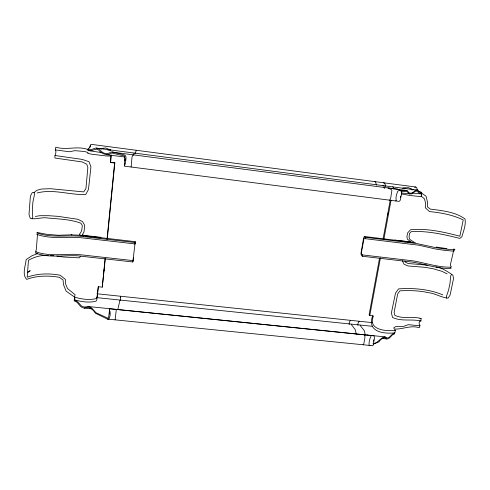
<?xml version="1.0" encoding="UTF-8"?>
<svg xmlns="http://www.w3.org/2000/svg" width="490" height="490" viewBox="0 0 490 490"><rect width="100%" height="100%" fill="white"/><g stroke="black" fill="none" stroke-linecap="round" stroke-linejoin="round"><path stroke-width="0.73" d="M110.973 155.312L110.379 162.588L114.844 162.839L110.379 162.588M101.779 152.629L87.955 150.528L88.267 149.683C77.757 145.457 66.542 150.553 55.793 147.184L55.413 149.903C57.042 152.537 54.323 155.269 54.911 158.031L82.222 161.951L86.773 164.205L87.851 167.543L85.928 188.521L83.741 191.909L50.525 188.717L41.454 189.018L36.683 190.396L34.098 192.552L32.23 192.656L30.38 196.153L29.008 214.534L30.294 218.381C36.101 219.759 42.177 216.837 48.155 218.044C59.076 219.048 70.597 219.318 80.899 223.213L82.314 225.602L81.848 229.559L81.162 231.813L79.423 234.373L80.544 235.243L83.766 235.96M120.258 300.609L120.632 296.254M120.54 297.608L120.558 297.099M111.304 155.036L110.642 162.3M395.197 329.096C403.368 329.176 410.975 324.968 419.238 327.737L419.973 325.789L419.201 323.81L419.183 322.255L419.746 321.091L420.935 321.024L421.094 318.5C412.513 316.05 402.792 319.407 394.775 315.266L394.125 312.387L397.684 293.871L399.926 290.809C409.481 290.405 419.103 290.497 428.468 292.689C435.304 293.345 441.38 297.718 448.111 298.11L450.114 295.005L453.538 278.596L452.895 275.129C447.707 271.73 442.384 267.828 435.849 266.872M109.35 314.047L109.503 311.193M134.995 244.032L135.056 242.973L134.799 243.891L79.104 237.509C65.09 236.695 50.409 239.285 36.94 234.398L37.02 233.871L37.448 235.016L36.334 249.367L35.605 251.639C48.945 256.791 63.633 253.74 77.567 254.426L132.992 260.607L135.252 241.674L79.49 235.206L71.209 234.833M98.429 286.675L96.806 299.733L96.046 301.166C88.972 302.998 81.291 301.767 74.37 299.757L74.701 297.902M48.247 255.437C41.35 254.953 34.398 256.815 28.463 260.312L27.189 277.193C37.742 273.359 49.172 273.212 60.129 275.227L65.378 279.355L65.525 283.808L67.522 288.561L75.05 294.692L74.609 297.142C81.536 299.133 89.217 300.37 96.303 298.569L97.057 297.148L98.196 286.724L102.263 287.152L105.136 258.242M107.028 239.218L114.593 163.127M105.344 258.31L102.263 287.152M107.31 238.569L114.844 162.839M36.144 251.774L35.494 253.036C48.829 258.206 63.51 255.125 77.445 255.798L132.845 261.966L132.992 260.607M134.799 243.891L135.203 241.613M133.574 257.667L132.845 261.966M125.017 160.812L125.213 158.54M124.632 163.427L124.374 164.946L124.785 156.463L124.074 155.949L111.763 152.966C107.034 156.408 101.504 153.817 98.355 149.713C95.048 147.747 92.102 152.139 88.782 150.332A4.416 0.435 6.8 0 1 87.888 149.897M124.436 165.32L124.681 163.599M71.859 234.802L58.341 235.261L46.593 234.293L37.13 232.462L37.05 232.989C50.531 237.846 65.207 235.292 79.227 236.125L134.946 242.519M450.61 267.589L451.106 268.104L450.475 268.496C437.582 268.734 425.363 264.3 412.807 262.162L362.349 256.252L362.588 254.935L361.547 253.992L361.436 252.375L364.113 238.085L364.431 237.858L365.485 238.716L419.024 245.239L435.867 249.061L443.591 250.2L452.393 251.101L454.696 250.739M365.485 238.716L365.724 237.387L364.248 236.609L363.507 238.538L360.952 253.453L361.314 255.302L362.349 256.252M135.35 153.603L136.147 150.442M379.53 258.193L369.111 314.721L369.785 315.529L373.466 315.915C367.377 330.046 386.273 331.442 395.35 330.419L394.879 332.863C383.076 334.137 366.783 331.687 372.645 315.86M383.107 238.802L390.169 200.496M369.785 315.529L380.43 257.869M383.884 239.151L391.069 200.214M373.601 341.193L373.876 339.723M400.52 197.446L400.783 196.037M420.236 193.176L421.749 193.997L421.235 196.655L409.56 195.436L401.224 193.844M117.735 309.717L119.897 300.431M109.546 309.717L108.615 317.496L108.253 318.09L107.531 318.065L96.058 312.755L91.446 307.83L88.825 306.63L84.023 307.046L81.481 306.005L77.677 301.785L75.093 300.321A4.22 1.256 3.9 0 1 74.29 299.341L74.854 298.19M89.737 147.888L90.387 145.585M350.448 320.331L349.45 322.016A2.162 0.6 -84.9 0 0 349.131 323.896L349.248 324.417M359.201 321.25L358.172 322.922A2.156 0.625 -85 0 0 357.847 324.803L357.976 325.323M103.715 271.123L104.211 269.702M32.101 218.914L32.763 217.327L32.34 209.536L32.928 201.892L34.514 194.279L34.098 192.552M387.48 215.086L388.337 213.046M74.872 298.955L74.198 300.315A4.214 1.262 3.9 0 0 75.001 301.301L76.948 302.201L80.501 306.305A12.961 8.036 81.6 0 0 84.403 308.118A15.068 9.335 80.2 0 1 95.293 313.165L107.426 319.082L372.412 345.695L372.908 345.652L373.325 344.501L374.427 338.131L374.041 335.822L373.484 335.766L109.742 308.774L109.392 309.913C110.85 312.675 110.201 316.485 108.878 319.131L107.426 319.082M451.388 274.657L450.622 276.103L450.041 283.122L448.613 289.951L446.347 296.713L446.5 298.226M453.648 250.47L450.414 264.631L450.512 265.635L451.376 266.799L450.745 267.191C437.852 267.405 425.62 262.995 413.064 260.858L362.588 254.935M80.629 256.209L79.196 257.856L63.351 257.011L56.809 256.056M417.615 190.524L416.635 187.511L415.551 186.978L90.846 144.305L89.517 147.802L87.986 148.825A4.416 0.429 6.8 0 0 88.886 149.254L90.962 149.762L95.238 148.145A13.598 8.661 88.9 0 1 99.421 149.156A16.097 10.357 -89.6 0 0 111.095 151.974L397.586 189.189L401.377 190.947L401.641 193.379L400.269 200.202L399.191 201.396L124.233 166.122L125.452 163.599L126.071 157.59L125.612 155.845L124.184 154.822L112.143 151.924M110.948 155.557L110.256 156.016L106.685 155.998L92.39 154.313L87.698 153.395L88.004 152.519L84.672 151.508L74.799 150.663L69.409 151.765L55.413 149.903M389.409 200.141L390.034 199.791L390.757 197.758L391.89 190.506L391.553 189.667L387.921 187.927L407.46 190.653A15.196 6.548 -76.8 0 0 415.146 190.439A12.814 5.457 -75.9 0 1 417.884 190.359L420.059 192.693L421.418 192.643A4.147 0.38 9.4 0 0 421.584 192.374L418.393 191.002M395.644 200.937L396.288 200.594C395.393 197.568 396.673 194.12 397.733 191.265L398.848 190.616L406.835 190.396M37.803 253.538L31.979 255.731L26.148 259.602C25.615 265.776 21.805 274.308 26.625 279.38C37.105 275.478 48.504 275.46 59.425 277.303L63.063 280.011L63.449 284.543L66.064 291.066L74.817 297.277M373.38 344.182L378.874 341.885A14.29 5.929 -70.7 0 1 386.733 338.945A12.256 5.078 -71.6 0 0 389.538 337.898L392.662 334.688L394.052 334.174A3.969 1.127 11.9 0 0 394.321 333.347M372.945 343.453C378.311 343.484 380.142 337.396 385.011 336.875L387.216 338.02C390.383 337.88 391.222 333.812 394.23 333.255A3.969 1.121 11.9 0 0 394.499 332.434M397.212 189.318L397.586 189.189M37.148 192.98C53.116 188.693 69.507 195.106 85.707 194.524L88.476 189.44L90.932 166.918L89.033 161.712L82.198 159.409L54.96 155.502M35.354 216.427L39.91 215.704L48.7 215.71L57.949 216.341L77.751 219.269L82.522 221.584L84.727 225.327L83.968 232.138L82.277 234.698L84.139 235.378L100.916 237.307L100.609 237.895L98.41 237.638M101.295 149.205L100.548 148.58L105.828 147.986L110.85 150.234M362.998 344.752L363.476 344.703L363.88 343.551L364.97 337.169L364.609 334.86L364.076 334.799M404.942 188.797L402.872 188.148L408.317 187.646L413.278 189.795L411.471 189.826M419.912 318.58L421.094 318.5M401.439 192.987L411.594 193.997L415.3 191.308L417.1 191.118L419.452 193.44L421.222 193.642A4.141 0.386 9.4 0 0 421.388 193.372M400.875 191.608L406.823 191.431L409.75 194.065M453.648 248.987L454.971 249.422L452.662 249.778L443.86 248.871L436.131 247.732L416.445 243.506L365.724 237.387M402.872 188.148L405.31 188.117M412.108 242.501L413.401 242.532L413.781 242.011L409.885 239.457L409.077 237.264L409.475 233.497L411.324 231.592C427.782 230.759 443.909 234.416 459.755 238.391L461.813 236.897C463.442 231.188 466.143 224.91 465.01 218.95C455.179 211.784 442.035 210.657 430.226 209.083L427.366 206.829L427.562 202.407L426.049 196.251L421.516 193.017M107.935 150.099L110.121 150.197M100.548 148.58L103.463 148.715M50.372 255.541L53.918 255.707M421.749 193.997L412.28 193.048M116.326 309.447L115.101 319.854M87.869 306.471L385.011 336.875M84.403 308.118L91.893 308.878M381.508 338.412L386.733 338.945M96.806 297.632L372.504 326.328M419.973 325.789L408.274 324.674L403.778 326.322L395.675 326.628L393.697 327.89L395.35 330.419M96.91 293.767L372.406 322.634M420.935 321.024C411.588 318.739 401.439 321.759 392.582 317.471L391.381 312.988L395.516 293.081L398.578 288.88C413.523 287.875 428.854 289.057 442.801 294.864M370.079 335.417L370.624 335.472L370.961 336.618C369.356 339.105 368.927 342.388 369.074 345.266L369.987 345.45M85.229 236.125L88.157 236.462M89.621 236.633L91.82 236.884M94.019 237.136L96.212 237.387M394.83 240.076L411.061 241.925L407.374 239.151L406.902 236.603L407.631 232.897L410.596 229.718C427.335 228.218 443.793 231.99 459.853 236.217L463.228 219.955C452.705 214.853 441.08 212.66 429.503 211.594L425.259 207.729L425.657 203.362L424.469 198.897L421.106 196M364.664 236.535L415.404 242.666M403.987 241.656L405.506 241.84M407.778 242.115L409.297 242.293M96.242 148.09L417.296 190.108M106.257 154.638L124.852 157.051M436.247 247.046L446.856 248.608M108.572 149.37L110.036 149.603M427.207 265.139L408.158 263.504L405.432 262.211L404.905 261.103M37.136 232.468L37.638 232.579M360.15 325.421L364.37 330.75L365.289 335.038M351.336 324.509L355.354 329.825L356.218 334.113M367.427 335.08L367.739 335.166M411.177 189.152L413.278 189.795M447.125 273.867L441.858 271.289L433.178 268.734L424.744 267.295L407.901 265.947L403.962 264.122L402.345 260.674M385.704 186.537L384.773 183.327L383.829 182.807A1.991 0.6 -81.3 0 0 383.499 182.935M376.424 185.134L375.652 182.127L374.752 181.612A1.997 0.576 -81.4 0 0 374.434 181.747M133.115 154.846L132.061 156.684L131.112 167.004M382.8 185.765A6.572 1.978 -81.5 0 1 384.056 186.371A8.312 2.53 -81.1 0 0 384.423 188.515M414.81 187.707A1.978 0.686 -80.9 0 1 415.551 186.978M392.594 186.874A6.56 2.064 -81.4 0 1 393.55 187.615A8.299 2.64 -81 0 0 393.764 189.115M134.18 153.058A6.885 0.361 -83.7 0 0 133.929 153.67A8.71 0.459 -83.7 0 1 133.684 155.183M29.21 271.325L27.538 272.52L30.227 270.658L29.21 271.325"/></g></svg>
